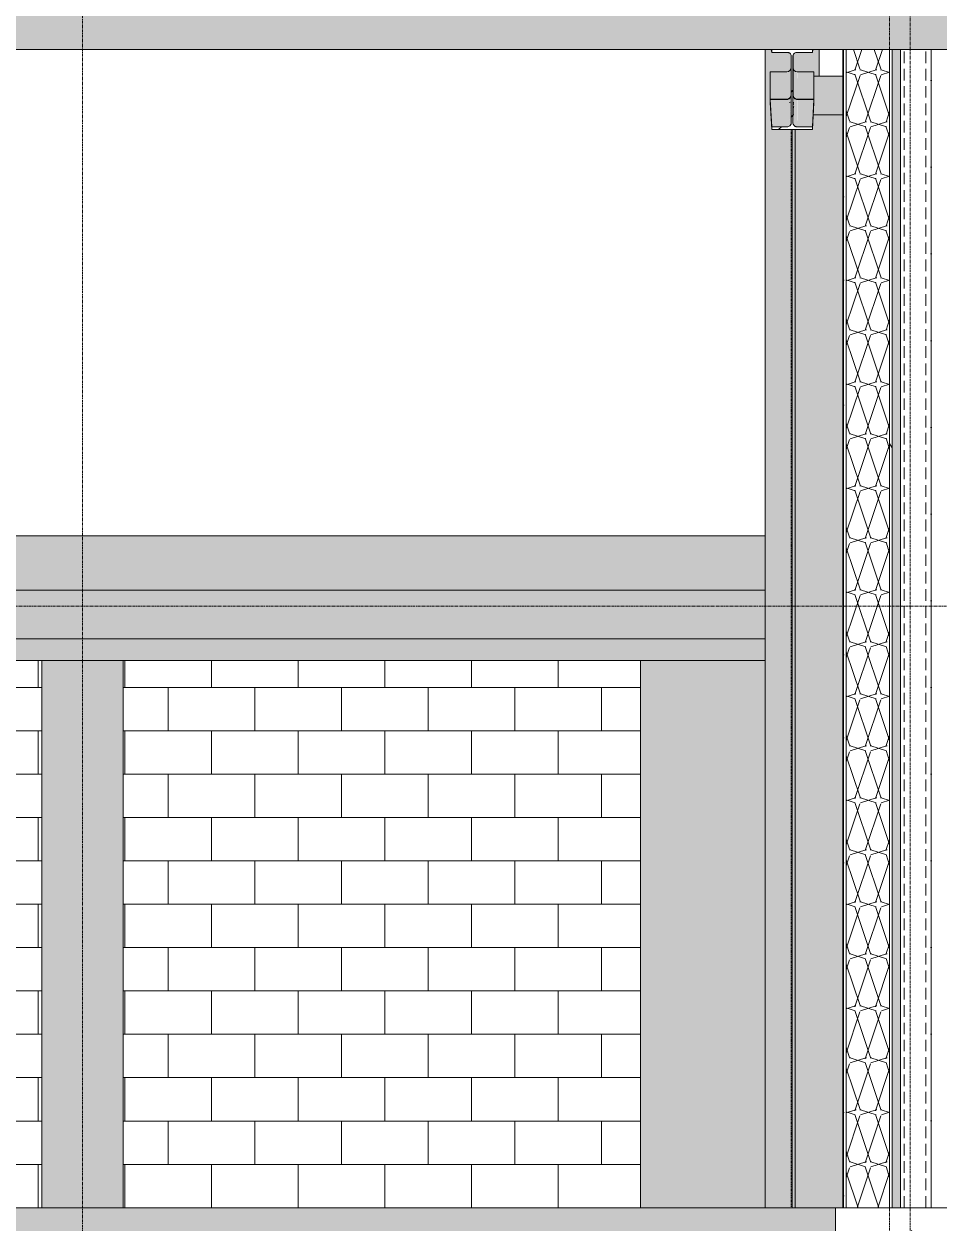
# Model space of a CAD drawing. Header units: inches. Extents: x 1352 to 6578, y -201 to 490.
# Drawn here: x 2866.4 to 3035.3, y -3 to 218.5 of the extents above; entities that cross this region are included whole.
import ezdxf

# ---------------------------------------------------------------- set-up
doc = ezdxf.new("R2010")
doc.units = ezdxf.units.IN
doc.header["$MEASUREMENT"] = 0
doc.linetypes.add('Grid Line 1_2_', pattern=[0.875, 0.5, -0.125, 0.125, -0.125])
doc.linetypes.add('Hidden 1_8_', pattern=[0.1875, 0.125, -0.0625])
for name, color, linetype, lineweight in [('A-FLOR-LEVL', 51, 'Continuous', 9), ('A-ROOF', 132, 'Continuous', 13), ('A-ROOF-PATT', 132, 'Continuous', 9), ('A-WALL', 113, 'Continuous', 13), ('A-WALL-PATT', 111, 'Continuous', 13), ('C-BLDG-PADS', 91, 'Continuous', 13), ('S-BEAM', 12, 'Continuous', 13), ('S-COLS', 52, 'Continuous', 13), ('S-GRID', 1, 'Continuous', 9)]:
    doc.layers.add(name, color=color, linetype=linetype, lineweight=lineweight)
pattern_1 = [(50, (2839.867, 132.76), (27.5427, -2.40992), [2.88, -31.68]), (355, (2839.867, 132.76), (-5.32784, 28.88427), [2.304, -25.344]), (100.451, (2842.163, 132.558), (22.2153, 26.47393), [2.448, -26.924]), (46.184, (2839.867, 140.44), (40.9819, -6.3564), [4.32, -47.52]), (96.636, (2843.283, 139.91), (35.8907, 37.4062), [3.671, -40.386]), (351.184, (2839.867, 140.44), (35.891, 37.4062), [3.456, -38.016]), (21, (2843.707, 138.52), (22.92104, -15.46073), [2.88, -31.68]), (326, (2843.707, 138.52), (9.34353, 27.84574), [2.304, -25.344]), (71.451, (2845.617, 137.23), (32.26477, 12.3844), [2.448, -26.924]), (37.5, (2839.867, 132.759), (0.466855, 12.78271), [1.267, -23.77, 1.267, -24.461, -25.44]), (37.5, (2839.867, 132.759), (0.466855, 12.78271), [-50.765, 1.267, -24.173]), (7.5, (2839.867, 132.759), (10.10159, 15.14509), [1.267, -13.402, 1.267, -23.194, -9.696]), (7.5, (2839.867, 132.759), (10.10159, 15.14509), [-39.13, 1.267, -8.429]), (327.5, (2831.304, 132.759), (20.49916, -0.86578), [1.267, -8.333, 1.267, -28.685, -39.744]), (327.5, (2831.304, 132.759), (20.49916, -0.86578), [-39.552, 1.267, -38.477]), (317.5, (2827.464, 132.759), (22.39478, 3.8443), [1.267, -11.213, 1.267, -18.624, -28.224]), (317.5, (2827.464, 132.759), (22.39478, 3.8443), [-32.371, 1.267, -26.957])]
pattern_2 = [(161.57, (2840.347, 133.239), (-3.8399538, -1.54e-05), [0, -27.322, 3.034, 0]), (18.43, (2839.387, 133.239), (-3.8399538, 1.54e-05), [0, -27.322, 3.034, 0]), (108.43, (2840.347, 133.239), (1.919622, -9.6005246), [9.106, -21.25]), (71.57, (2839.387, 133.239), (1.919622, 9.6005246), [9.106, -21.25])]
pattern_3 = [(0, (2839.867, 132.759), (30.72, 7.68), [1.267, -21.773, 1.267, -21.773, -122.88]), (0, (2839.867, 132.759), (30.72, 7.68), [-46.08, 1.267, -44.813, 1.267, -21.773, -53.76]), (0, (2839.867, 132.759), (30.72, 7.68), [-115.2, 1.267, -14.093, 1.267, -37.133]), (120, (2851.387, 136.599), (-22.01108, 22.7643), [1.267, -21.773, 1.267, -21.773, -122.88]), (120, (2851.387, 136.599), (-22.01108, 22.7643), [-46.08, 1.267, -44.813, 1.267, -21.773, -53.76]), (120, (2851.387, 136.599), (-22.01108, 22.7643), [-115.2, 1.267, -14.093, 1.267, -37.133]), (240, (2855.227, 151.959), (-8.70892, -30.4443), [1.267, -21.773, 1.267, -21.773, -122.88]), (240, (2855.227, 151.959), (-8.70892, -30.4443), [-46.08, 1.267, -44.813, 1.267, -21.773, -53.76]), (240, (2855.227, 151.959), (-8.70892, -30.4443), [-115.2, 1.267, -14.093, 1.267, -37.133])]

# ---------------------------------------------------------------- blocks, each defined once
blk = doc.blocks.new('Conc Beam - Conc Beam-1196117-BUILDING SECTION - EAST_WEST - LOOKING SOUTH')
at = {"layer": 'S-BEAM', "lineweight": 9}
h = blk.add_hatch(dxfattribs=at)
h.set_pattern_fill('FP_2', color=9, style=0, pattern_type=2)
h.set_pattern_definition(pattern_1)
h.paths.add_polyline_path([(3003.2, 105), (3003.2, 114), (2717.2, 114), (2717.2, 105), (2995.35, 105)], flags=0)
h.paths.add_polyline_path([(1946.2, 105), (2059.2, 105), (2059.2, 114), (1946.2, 114)], flags=0)
h.paths.add_polyline_path([(2069.2, 105), (2383.2, 105), (2383.2, 114), (2069.2, 114)], flags=0)
h.paths.add_polyline_path([(2707.2, 105), (2707.2, 114), (2393.2, 114), (2393.2, 105), (2702.7, 105)], flags=0)
h = blk.add_hatch(dxfattribs=at)
h.set_pattern_fill('FP_1', color=9, style=0, pattern_type=2)
h.set_pattern_definition([(15.684, (2839.867, 266.494), (27.54289, -0.567414), [1.923, -21.151]), (358.819, (2839.867, 266.494), (-5.32787, 6.80526), [2.296, -25.253]), (128.059, (2842.163, 266.446), (22.21534, 6.23736), [0.72, -7.923]), (13.796, (2839.867, 268.303), (40.98236, -1.49731), [3.08, -33.877]), (116.279, (2843.283, 268.178), (35.8904, 8.813), [0.958, -10.541]), (357.907, (2839.867, 268.303), (35.89081, 8.81309), [3.417, -37.592]), (5.168, (2843.707, 267.851), (22.92125, -3.642143), [2.7, -29.697]), (350.97, (2843.707, 267.851), (9.343534, 6.56083), [1.934, -21.275]), (35.075, (2845.617, 267.547), (32.26462, 2.91765), [0.951, -10.465]), (10.247, (2839.867, 266.494), (0.466623, 3.012051), [1.022, -19.163, 1.022, -19.721, -20.51]), (10.247, (2839.867, 266.494), (0.466623, 3.012051), [-40.927, 1.022, -19.488]), (1.777, (2839.867, 266.494), (10.102217, 3.567981), [1.257, -13.293, 1.257, -23.006, -9.618]), (1.777, (2839.867, 266.494), (10.102217, 3.567981), [-38.813, 1.257, -8.361]), (351.464, (2831.304, 266.494), (20.4988025, -0.203912), [1.081, -7.107, 1.081, -24.464, -33.895]), (351.464, (2831.304, 266.494), (20.4988025, -0.203912), [-33.731, 1.081, -32.814]), (347.818, (2827.464, 266.494), (22.394407, 0.90578), [0.956, -8.457, 0.956, -14.047, -21.288]), (347.818, (2827.464, 266.494), (22.394407, 0.90578), [-24.416, 0.956, -20.333])])
h.paths.add_polyline_path([(3003.2, 101), (3003.2, 105), (2717.2, 105), (2717.2, 101), (2995.35, 101)], flags=0)
h.paths.add_polyline_path([(1946.2, 101), (2059.2, 101), (2059.2, 105), (1946.2, 105)], flags=0)
h.paths.add_polyline_path([(2069.2, 101), (2383.2, 101), (2383.2, 105), (2069.2, 105)], flags=0)
h.paths.add_polyline_path([(2707.2, 101), (2707.2, 105), (2393.2, 105), (2393.2, 101), (2702.7, 101)], flags=0)
at = {"layer": 'S-BEAM', "color": 8, "lineweight": 9}
for p, q in [((2717.2, 114), (3003.2, 114)), ((3003.2, 105), (2717.2, 105)), ((3003.2, 101), (2717.2, 101))]:
    blk.add_line(p, q, dxfattribs=at)
blk = doc.blocks.new('W-Wide Flange - GIRDER - T_B_D_ - 2-V9-BUILDING SECTION - EAST_WEST - LOOKING SOUTH')
at = {"layer": 'S-BEAM', "lineweight": 9}
for points in [[(3009.17, 204.59), (3009.13, 209.62), (3008.83, 209.7), (3008.77, 209.72), (3008.56, 209.9), (3008.48, 210.02), (3008.4, 210.21), (3008.37, 210.42), (3008.4, 205.19), (3008.54, 204.92), (3008.68, 204.77), (3008.88, 204.66), (3009.13, 204.6)], [(3007.24, 204.59), (3007.24, 209.62), (3004.18, 209.62), (3004.18, 204.59), (3005.8, 204.59)], [(3007.24, 204.59), (3007.44, 204.62), (3007.73, 204.77), (3007.87, 204.92), (3007.93, 204.99), (3008.01, 205.19), (3008.04, 205.39), (3008.01, 210.21), (3007.84, 209.9), (3007.8, 209.85), (3007.64, 209.72), (3007.44, 209.64), (3007.24, 209.62), (3007.24, 204.62)], [(3011.03, 204.59), (3012.23, 204.59), (3012.23, 209.62), (3009.17, 209.62), (3009.17, 204.59), (3009.72, 204.59)]]:
    blk.add_hatch(color=254, dxfattribs=at).paths.add_polyline_path(points, flags=0)
h = blk.add_hatch(color=254, dxfattribs=at)
h.paths.add_polyline_path([(3008.37, 204.02), (3008.45, 204.02), (3008.39, 204.38), (3008.44, 204.34), (3008.5, 204.3), (3008.5, 204.67), (3008.53, 204.7), (3008.4, 205.09), (3008.46, 204.99), (3008.56, 204.82), (3008.72, 204.68), (3008.89, 204.59), (3009.13, 204.54), (3009.49, 204.54), (3012.23, 204.54), (3012.23, 204.59), (3008.96, 204.62), (3008.68, 204.77), (3008.52, 204.94), (3008.42, 205.14), (3008.4, 205.19), (3008.37, 205.18), (3008.37, 204.02)], flags=0)
h.paths.add_polyline_path([(3008.04, 204.02), (3008.01, 205.19), (3007.87, 204.92), (3007.72, 204.76), (3007.49, 204.64), (3007.29, 204.6), (3007.24, 204.59), (3004.18, 204.59), (3004.18, 204.54), (3007.44, 204.56), (3007.73, 204.71), (3007.88, 204.87), (3007.96, 205.01), (3007.99, 204.99), (3007.91, 204.77), (3007.92, 204.69), (3007.96, 204.65), (3007.9, 204.44), (3007.95, 204.45), (3007.99, 204.46), (3007.91, 204.19), (3007.84, 204.02), (3007.93, 204.09), (3007.94, 204.02), (3008.04, 204.02)], flags=0)
h.paths.add_polyline_path([(3007.93, 204.09), (3007.91, 204.13), (3008.01, 204.27), (3008.01, 204.22), (3007.95, 204.11)], flags=0)
h.paths.add_polyline_path([(3008.47, 204.09), (3008.5, 204.16), (3008.49, 204.22), (3008.42, 204.25), (3008.47, 204.11)], flags=0)
h.paths.add_polyline_path([(3008.49, 204.4), (3008.41, 204.51), (3008.46, 204.46), (3008.47, 204.43)], flags=0)
at = {"layer": 'S-BEAM', "color": 8, "lineweight": 9}
for p, q in [((3008.04, 212.61), (3008.04, 205.39)), ((3008.37, 205.39), (3008.37, 212.61)), ((3004.18, 209.62), (3007.24, 209.62)), ((3004.18, 209.62), (3004.18, 204.59)), ((3009.17, 209.62), (3012.23, 209.62)), ((3012.23, 204.59), (3012.23, 209.62)), ((3007.24, 204.59), (3004.18, 204.59)), ((3004.18, 204.59), (3004.18, 204.02)), ((3007.93, 204.02), (3008.04, 204.02)), ((3008.37, 204.02), (3008.42, 204.02)), ((3012.23, 204.59), (3009.17, 204.59)), ((3012.23, 204.02), (3012.23, 204.59))]:
    blk.add_line(p, q, dxfattribs=at)
for centre, major_axis, start_param, end_param in [((3007.24, 210.42), (0.8, 0), 4.712389, 6.283185), ((3009.17, 210.42), (-0.8, 0), 0, 1.570796), ((3007.24, 205.39), (0.8, 0), 4.712389, 6.283185), ((3009.17, 205.39), (0.8, 0), 3.141593, 4.712389)]:
    blk.add_ellipse(centre, major_axis=major_axis, ratio=0.999783, start_param=start_param, end_param=end_param, dxfattribs=at)
blk = doc.blocks.new('W-Wide Flange-Column - W10X49-V10-BUILDING SECTION - EAST_WEST - LOOKING SOUTH')
at = {"layer": 'S-COLS', "color": 8, "linetype": 'Hidden 1_8_', "lineweight": 9}
for p, q in [((3008.05, 201.99), (3008.05, 200.2)), ((3008.05, 198.97), (3008.05, 0))]:
    blk.add_line(p, q, dxfattribs=at)

msp = doc.modelspace()

# ---------------------------------------------------------------- hatches: boundary and pattern name
at = {"layer": 'A-ROOF'}
h = msp.add_hatch(color=8, dxfattribs=at)
h.paths.add_polyline_path([(2451.86324, 114), (2707.20325, 114), (2707.20325, 124), (2393.20325, 124), (2393.20325, 114), (2410.05637, 114)], flags=0)
h.paths.add_polyline_path([(1946.20325, 114), (2059.20325, 114), (2059.20325, 124), (1942.39075, 124), (1942.39075, 114)], flags=0)
h.paths.add_polyline_path([(3003.20325, 114), (3003.20325, 124), (2717.20325, 124), (2717.20325, 114), (2995.35262, 114)], flags=0)
h.paths.add_polyline_path([(2069.20325, 114), (2383.20325, 114), (2383.20325, 124), (2069.20325, 124)], flags=0)
at = {"layer": 'A-ROOF-PATT'}
h = msp.add_hatch(dxfattribs=at)
h.set_pattern_fill('FP_5', color=8, style=0, pattern_type=2)
h.set_pattern_definition(pattern_2)
h.paths.add_polyline_path([(3105.2563, 213.77444), (3105.45325, 213.77444), (3105.45325, 221.77617), (1585.45325, 221.77617), (1585.45325, 213.77444), (3074.20325, 213.77444)], flags=0)
at = {"layer": 'A-WALL', "lineweight": 9}
msp.add_hatch(color=254, dxfattribs=at).paths.add_polyline_path([(3026.70777, 0), (3028.20325, 0), (3028.20325, 213.77444), (3026.70325, 213.77444), (3026.70325, 0)], flags=0)
at = {"layer": 'A-WALL'}
msp.add_hatch(color=254, dxfattribs=at).paths.add_polyline_path([(2995.35262, 0), (3003.20325, 0), (3003.20325, 101), (2980.20325, 101), (2980.20325, 0)], flags=0)
at = {"layer": 'A-WALL-PATT', "lineweight": 9}
h = msp.add_hatch(dxfattribs=at)
h.set_pattern_fill('FP_10', color=8, style=0, pattern_type=2)
h.set_pattern_definition(pattern_3)
h.paths.add_polyline_path([(3018.20325, 0), (3018.20325, 213.77444), (3017.70325, 213.77444), (3017.70325, 0)], flags=0)
h = msp.add_hatch(dxfattribs=at)
h.set_pattern_fill('FP_5', color=8, style=0, pattern_type=2)
h.set_pattern_definition(pattern_2)
h.paths.add_polyline_path([(3026.20325, 0), (3026.20325, 213.77444), (3018.20325, 213.77444), (3018.20325, 0)], flags=0)
h = msp.add_hatch(dxfattribs=at)
h.set_pattern_fill('FP_10', color=8, style=0, pattern_type=2)
h.set_pattern_definition(pattern_3)
h.paths.add_polyline_path([(3026.70325, 0), (3026.70325, 213.77444), (3026.20325, 213.77444), (3026.20325, 0)], flags=0)
h = msp.add_hatch(dxfattribs=at)
h.set_pattern_fill('FP_13', color=9, style=0, pattern_type=2)
h.set_pattern_definition([(90, (3033.891, 0), (-16, 1e-15), [16, 0, 0, 0]), (90, (3027.891, 0), (-16, 1e-15), [16, 0, 0, 0]), (90, (3028.891, 0), (-16, 1e-15), [2.143, -13.857]), (90, (3022.891, 0), (-16, 1e-15), [16, 0, 0, 0]), (90, (3028.891, 3.214), (-16, 1e-15), [2.143, -13.857]), (90, (3028.891, 6.429), (-16, 1e-15), [2.143, -13.857]), (90, (3028.891, 9.643), (-16, 1e-15), [2.143, -13.857]), (90, (3028.891, 12.857), (-16, 1e-15), [2.143, -13.857]), (90, (3032.891, 0), (-16, 1e-15), [2.143, -13.857]), (90, (3032.891, 3.214), (-16, 1e-15), [2.143, -13.857]), (90, (3032.891, 6.429), (-16, 1e-15), [2.143, -13.857]), (90, (3032.891, 9.643), (-16, 1e-15), [2.143, -13.857]), (90, (3032.891, 12.857), (-16, 1e-15), [2.143, -13.857])])
h.paths.add_polyline_path([(3028.20325, 0), (3074.20325, 0), (3074.20325, 213.77444), (3028.20325, 213.77444), (3028.20325, 1.97998)], flags=0)
h = msp.add_hatch(dxfattribs=at)
h.set_pattern_fill('FP_7', color=9, style=0, pattern_type=2)
h.set_pattern_definition([(0, (3205.016, 0), (0, 8), []), (90, (3205.016, 0), (-8, 8), [8, -8])])
h.paths.add_polyline_path([(3016.20319, -6.00628), (3016.17187, -6), (3005.80434, -6.00628)], flags=0)
h.paths.add_polyline_path([(2735.53637, 0), (2765.20325, 0), (2765.20325, 101), (2728.70325, 101), (2728.70325, 0)], flags=0)
h.paths.add_polyline_path([(1950.18074, 0), (2059.20325, 0), (2059.20325, 101), (1949.89075, 101), (1949.89075, 0)], flags=0)
h.paths.add_polyline_path([(2953.54574, 0), (2980.20325, 0), (2980.20325, 101), (2884.70325, 101), (2884.70325, 0)], flags=0)
h.paths.add_polyline_path([(2788.20325, 0), (2869.70325, 0), (2869.70325, 101), (2788.20325, 101), (2788.20325, 100.65548)], flags=0)
h.paths.add_polyline_path([(2707.20325, 0), (2707.20325, 101), (2573.20325, 101), (2573.20325, 0), (2702.70449, 0)], flags=0)
h.paths.add_polyline_path([(2117.40824, 0), (2120.20325, 0), (2120.20325, 101), (2104.70325, 101), (2104.70325, 0)], flags=0)
h.paths.add_polyline_path([(2550.20325, 0), (2550.20325, 101), (2416.70325, 101), (2416.70325, 0), (2451.86324, 0)], flags=0)
h.paths.add_polyline_path([(2143.20325, 0), (2245.70325, 0), (2245.70325, 101), (2143.20325, 101), (2143.20325, 100.65548)], flags=0)
h.paths.add_polyline_path([(2260.70325, 0), (2335.20325, 0), (2335.20325, 101), (2260.70325, 101), (2260.70325, 100.65548)], flags=0)
h.paths.add_polyline_path([(2358.20325, 0), (2383.20325, 0), (2383.20325, 101), (2358.20325, 101), (2358.20325, 100.65548)], flags=0)
h.paths.add_polyline_path([(2393.20325, 0), (2401.70325, 0), (2401.70325, 101), (2393.20325, 101), (2393.20325, 44.26948)], flags=0)
h.paths.add_polyline_path([(2069.20325, 0), (2089.70325, 0), (2089.70325, 101), (2069.20325, 101), (2069.20325, 44.26948)], flags=0)
at = {"layer": 'C-BLDG-PADS', "lineweight": 9}
h = msp.add_hatch(dxfattribs=at)
h.set_pattern_fill('FP_2', style=0, pattern_type=2)
h.set_pattern_definition(pattern_1)
h.paths.add_polyline_path([(2117.40824, -6), (3016.20325, -6), (3016.20325, 0), (1587.20325, 0), (1587.20325, -6), (2075.60137, -6)], flags=0)
h = msp.add_hatch(dxfattribs=at)
h.set_pattern_fill('FP_2', style=0, pattern_type=2)
h.set_pattern_definition(pattern_1)
h.paths.add_polyline_path([(3105.45325, -6), (3212.45325, -6), (3212.45325, 0), (3016.20325, 0), (3016.20325, -6), (3074.20325, -6)], flags=0)
at = {"layer": 'S-BEAM'}
for points in [[(3004.43315, 213.22333), (3004.42874, 213.77444), (3004.3755, 213.73443), (3004.43313, 213.22355)], [(3011.97336, 213.22333), (3012.03552, 213.77444), (3011.97338, 213.73443), (3011.97338, 213.42748)], [(3007.11076, 199.48525), (3007.29075, 199.50436), (3007.23575, 204.53526), (3004.17825, 204.53526), (3004.4338, 199.48525), (3005.80434, 199.48525)], [(3011.97271, 199.48525), (3012.22825, 204.53526), (3009.17075, 204.53526), (3009.13022, 199.48525), (3011.0302, 199.48525)], [(3004.43382, 198.97406), (3004.4338, 199.48525), (3004.4338, 198.97453)]]:
    msp.add_hatch(color=9, dxfattribs=at).paths.add_polyline_path(points, flags=0)
at = {"layer": 'S-BEAM', "lineweight": 9}
h = msp.add_hatch(dxfattribs=at)
h.set_pattern_fill('FP_14', color=8, style=0, pattern_type=2)
h.set_pattern_definition([(45, (2839.867, 132.759), (-9.5035, 9.5035), []), (45, (2839.867, 147.159), (-9.5035, 9.5035), [])])
h.paths.add_polyline_path([(3004.43382, 198.97406), (3011.97268, 198.97406), (3011.97271, 199.48525), (3008.87538, 199.5291), (3008.64029, 199.65177), (3008.429, 199.91709), (3008.35365, 200.2477), (3008.37281, 212.63085), (3008.52001, 212.93646), (3008.78516, 213.1479), (3009.11569, 213.22333), (3011.97336, 213.22333), (3011.97338, 213.73443), (3004.43313, 213.73443), (3004.43315, 213.22333), (3007.52592, 213.18129), (3007.76606, 213.05694), (3007.97742, 212.79173), (3008.05282, 212.46118), (3008.03375, 200.07802), (3007.88663, 199.77231), (3007.62152, 199.56075), (3007.29095, 199.48525), (3004.4338, 199.48525), (3004.43381, 199.33098)], flags=0)
at = {"layer": 'S-BEAM'}
h = msp.add_hatch(color=9, dxfattribs=at)
h.paths.add_polyline_path([(3007.93594, 200.55607), (3008.02386, 200.71116), (3007.97992, 200.66573), (3007.94003, 200.56627)], flags=0)
h.paths.add_polyline_path([(3007.85379, 201.33443), (3007.89142, 201.31526), (3007.85243, 201.3313)], flags=0)
h.paths.add_polyline_path([(3007.81645, 201.81147), (3007.84493, 201.77711), (3007.77713, 201.68766)], flags=0)
h.paths.add_polyline_path([(3007.8103, 203.99353), (3007.7313, 203.88528), (3007.70997, 203.91474), (3007.76363, 203.98585)], flags=0)
h.paths.add_polyline_path([(3007.29095, 199.48525), (3007.6217, 199.56086), (3007.88663, 199.77254), (3008.02157, 200.2477), (3007.97992, 200.27991), (3007.8968, 200.2193), (3007.92768, 200.40224), (3007.98104, 200.72128), (3007.96601, 200.88961), (3007.93458, 200.9274), (3007.90641, 200.95789), (3007.78292, 200.88271), (3007.8089, 200.9882), (3007.8911, 201.024), (3008.01205, 201.34697), (3007.9622, 201.47609), (3007.93239, 201.4919), (3007.90641, 201.55734), (3007.90641, 201.63882), (3007.93578, 201.74546), (3007.94859, 202.21266), (3007.89787, 202.20441), (3007.86146, 202.2281), (3007.90641, 202.35174), (3007.9622, 202.41244), (3007.95337, 202.52036), (3007.8883, 202.49359), (3007.85268, 202.50978), (3007.85411, 202.56723), (3007.97016, 202.84114), (3007.94853, 202.84114), (3007.92718, 202.88963), (3008.00734, 203.32049), (3007.96562, 203.32049), (3007.91833, 203.32049), (3007.93966, 203.45828), (3007.93297, 203.57619), (3007.78403, 203.48021), (3007.98657, 203.78313), (3007.93783, 203.87987), (3007.90678, 203.90698), (3007.85309, 203.85455), (3007.83052, 203.87987), (3007.92679, 204.02436), (3007.90594, 204.06864), (3007.82415, 204.02781), (3007.90598, 204.30088), (3007.86733, 204.33046), (3007.92475, 204.49183), (3007.9653, 204.67281), (3007.90801, 204.67281), (3007.87903, 204.70178), (3007.99099, 205.02019), (3007.95317, 204.99454), (3007.847, 204.82889), (3007.69005, 204.68407), (3007.52034, 204.59463), (3007.29095, 204.54253), (3007.23575, 204.53526), (3007.29075, 199.50436)], flags=0)
h.paths.add_polyline_path([(3007.69517, 199.72126), (3007.69506, 199.72126), (3007.69506, 199.77226)], flags=0)
h.paths.add_polyline_path([(3007.66008, 199.86095), (3007.78076, 200.00041), (3007.69506, 199.897)], flags=0)
h.paths.add_polyline_path([(3007.61946, 200.34174), (3007.68894, 200.42989), (3007.68894, 200.3863), (3007.63541, 200.35197)], flags=0)
h.paths.add_polyline_path([(3007.74511, 200.42232), (3007.91607, 200.71116), (3007.76732, 200.44914)], flags=0)
h.paths.add_polyline_path([(3007.73812, 201.81504), (3007.84493, 201.92487), (3007.82293, 201.89279), (3007.74505, 201.82139)], flags=0)
h.paths.add_polyline_path([(3007.9062, 202.21371), (3007.8883, 202.26981), (3007.89787, 202.2159)], flags=0)
h.paths.add_polyline_path([(3007.94489, 202.56723), (3008.00664, 202.60591), (3007.96663, 202.62336), (3007.95964, 202.60532)], flags=0)
h.paths.add_polyline_path([(3007.70632, 203.12401), (3007.76363, 203.23169), (3007.75686, 203.18601), (3007.71987, 203.14063)], flags=0)
h.paths.add_polyline_path([(3007.60019, 203.14063), (3007.70632, 203.21779), (3007.69098, 203.18934), (3007.60703, 203.14429)], flags=0)
h.paths.add_polyline_path([(3007.70497, 203.47286), (3007.81767, 203.61805), (3007.75686, 203.53137), (3007.72041, 203.49027)], flags=0)
h.paths.add_polyline_path([(3007.93297, 204.08987), (3008.01204, 204.26642), (3007.97989, 204.26642), (3007.90594, 204.11556)], flags=0)
h.paths.add_polyline_path([(3007.95763, 204.26733), (3008.01218, 204.33228), (3007.97594, 204.33228)], flags=0)
h = msp.add_hatch(color=9, dxfattribs=at)
h.paths.add_polyline_path([(3008.45152, 204.55807), (3008.56614, 204.43414), (3008.48512, 204.5043), (3008.46811, 204.53153)], flags=0)
h.paths.add_polyline_path([(3008.48512, 204.39987), (3008.44121, 204.41688), (3008.47354, 204.41161)], flags=0)
h.paths.add_polyline_path([(3008.57917, 203.43755), (3008.48408, 203.58797), (3008.52586, 203.47983), (3008.57549, 203.44047)], flags=0)
h.paths.add_polyline_path([(3008.42239, 201.24726), (3008.50107, 201.17657), (3008.45866, 201.17657)], flags=0)
h.paths.add_polyline_path([(3009.11555, 199.48525), (3009.12708, 204.54101), (3008.82035, 204.62188), (3008.68317, 204.70961), (3008.53138, 204.86554), (3008.41718, 205.08182), (3008.42401, 204.96779), (3008.4981, 204.76953), (3008.48772, 204.68949), (3008.44121, 204.67281), (3008.40861, 204.59463), (3008.41782, 204.46807), (3008.50239, 204.19768), (3008.45544, 204.19768), (3008.39769, 204.33938), (3008.43103, 204.08987), (3008.50632, 203.94543), (3008.53221, 203.85), (3008.56415, 203.62545), (3008.55342, 203.5752), (3008.55342, 203.53033), (3008.57549, 203.36038), (3008.4791, 203.44321), (3008.41918, 203.45884), (3008.48876, 203.22686), (3008.67659, 203.03734), (3008.51809, 203.09803), (3008.55604, 202.93796), (3008.5115, 202.93963), (3008.46483, 202.94597), (3008.46768, 202.80025), (3008.51934, 202.5252), (3008.46768, 202.25571), (3008.4251, 202.31136), (3008.51422, 201.88695), (3008.50011, 201.85405), (3008.56278, 201.66113), (3008.48995, 201.70416), (3008.48798, 201.5121), (3008.41718, 201.58754), (3008.44652, 201.43235), (3008.41718, 201.39918), (3008.39497, 201.43235), (3008.43838, 200.88988), (3008.44017, 200.85634), (3008.52284, 200.69284), (3008.55025, 200.68926), (3008.55025, 200.58036), (3008.50226, 200.63749), (3008.4358, 200.68543), (3008.49416, 200.33134), (3008.429, 200.35584), (3008.55025, 200.04815), (3008.38116, 200.29205), (3008.429, 200.04795), (3008.47141, 199.99442), (3008.50967, 199.80133), (3008.57731, 199.71484), (3008.78508, 199.56075), (3009.00194, 199.49807)], flags=0)
h.paths.add_polyline_path([(3008.72121, 200.45498), (3008.66563, 200.55617), (3008.67678, 200.55496)], flags=0)
h.paths.add_polyline_path([(3008.6984, 200.71124), (3008.64029, 200.7792), (3008.6967, 200.77667), (3008.69778, 200.73517)], flags=0)
h.paths.add_polyline_path([(3008.47575, 203.79527), (3008.50751, 203.85437), (3008.46405, 203.85392), (3008.47354, 203.80637)], flags=0)
at = {"layer": 'S-COLS'}
h = msp.add_hatch(color=9, dxfattribs=at)
h.paths.add_polyline_path([(3005.80434, 0), (3008.22279, 0), (3008.22279, 198.97406), (3004.4338, 198.97453), (3004.17786, 204.59463), (3004.17825, 209.61539), (3007.44281, 209.64264), (3007.63575, 209.72255), (3007.84266, 209.90336), (3007.92857, 210.0153), (3008.00849, 210.20821), (3008.03575, 210.41522), (3008.03367, 212.63085), (3007.88646, 212.93646), (3007.62126, 213.1479), (3007.29081, 213.22333), (3004.43313, 213.22355), (3004.37098, 213.77444), (3003.20325, 213.77444), (3003.20325, 0)], flags=0)
h.paths.add_polyline_path([(3007.95337, 202.374), (3007.8883, 202.31625), (3007.93694, 202.34769)], flags=0)
h.paths.add_polyline_path([(3007.85122, 201.91872), (3007.79736, 201.91872), (3007.82293, 201.89279), (3007.84493, 201.91296)], flags=0)
h.paths.add_polyline_path([(3007.81645, 201.81147), (3007.85122, 201.78541), (3007.84493, 201.81147)], flags=0)
h.paths.add_polyline_path([(3007.9622, 202.04187), (3007.83116, 201.85684), (3007.90641, 201.95367), (3007.94859, 202.02035)], flags=0)
h.paths.add_polyline_path([(3007.85379, 201.33443), (3007.89142, 201.31526), (3007.85988, 201.33406)], flags=0)
h.paths.add_polyline_path([(3007.91942, 200.88082), (3007.78287, 200.68999), (3007.88409, 200.8277), (3007.91052, 200.86744)], flags=0)
h.paths.add_polyline_path([(3007.93553, 199.91684), (3007.97739, 199.93687), (3008.02122, 200.04219), (3008.05282, 200.25918), (3007.99818, 204.01975), (3007.90678, 203.60829), (3007.75649, 203.44583), (3007.76363, 203.39511), (3007.96047, 203.57157), (3007.98657, 203.47019), (3007.94147, 203.26877), (3008.01914, 203.42244), (3007.90641, 202.8171), (3007.9617, 202.86671), (3007.96663, 202.78992), (3007.91332, 202.64137), (3007.81181, 202.49688), (3007.86884, 202.50963), (3007.94489, 202.56723), (3007.99805, 202.59211), (3007.99776, 202.56723), (3007.92288, 202.09062), (3007.971, 202.09062), (3007.94171, 201.68311), (3007.90641, 201.57162), (3007.95941, 201.58732), (3007.97467, 201.49089), (3007.99805, 201.30596), (3007.85988, 200.99922), (3007.80881, 200.98781), (3007.82066, 200.90028), (3007.95019, 201.00646), (3007.93458, 200.9274), (3007.96601, 200.88961), (3007.98214, 200.86744), (3007.96196, 200.65136), (3007.93594, 200.39278), (3007.90083, 200.21667), (3007.94683, 200.2193), (3008.02578, 200.36393), (3007.97739, 200.05184), (3007.93538, 199.93687)], flags=0)
h.paths.add_polyline_path([(3007.61946, 200.34174), (3007.68894, 200.42989), (3007.65064, 200.40224), (3007.63541, 200.37269)], flags=0)
h.paths.add_polyline_path([(3007.72305, 203.20655), (3007.65035, 203.20655), (3007.69098, 203.18934), (3007.71505, 203.20226)], flags=0)
h.paths.add_polyline_path([(3007.96801, 203.61265), (3007.93577, 203.63987), (3007.97497, 203.63987)], flags=0)
h.paths.add_polyline_path([(3007.90678, 203.80616), (3007.95353, 204.01975), (3007.924, 203.99479), (3007.85309, 203.85455), (3007.88764, 203.87987), (3007.91834, 203.84748)], flags=0)
h.paths.add_polyline_path([(3007.76363, 203.87987), (3007.76363, 203.98585), (3007.71666, 203.93537), (3007.7313, 203.88528)], flags=0)
h.paths.add_polyline_path([(3012.22864, 208.80476), (3013.20325, 208.80476), (3013.20325, 213.77444), (3012.03101, 213.73443), (3011.97336, 213.22333), (3008.88059, 213.18129), (3008.64049, 213.05694), (3008.4292, 212.79196), (3008.42912, 212.79173), (3008.37075, 212.61259), (3008.39801, 210.20821), (3008.56385, 209.90336), (3008.60507, 209.84965), (3008.87417, 209.67972), (3009.12708, 209.62114), (3009.47346, 209.61539), (3012.22864, 209.61539)], flags=0)
for color, points in [(9, [(3012.11346, 201.72078), (3016.95325, 201.72078), (3016.95325, 208.80476), (3012.22864, 208.80476), (3012.22825, 203.96039)]), (9, [(3017.12611, 201.72078), (3017.57825, 201.72078), (3017.55203, 208.80476), (3016.95325, 208.80476), (3016.95325, 201.72078), (3017.12024, 201.72078)]), (9, [(3009.47279, 0), (3016.95325, 0), (3016.95325, 201.72078), (3012.11346, 201.72078), (3011.94684, 198.97406), (3009.47279, 198.97406), (3009.47279, 1.97998)]), (9, [(3017.42549, 0), (3017.57825, 0), (3017.55203, 201.72078), (3016.95325, 201.72078), (3016.95325, 0), (3017.29896, 0)]), (9, [(3008.83781, 0), (3009.47279, 0), (3009.47043, 198.97406), (3008.78138, 198.97406), (3008.78138, 0)]), (254, [(2869.74477, 0), (2884.70325, 0), (2884.70325, 101), (2869.70325, 101), (2869.70325, 0)])]:
    msp.add_hatch(color=color, dxfattribs=at).paths.add_polyline_path(points, flags=0)
h = msp.add_hatch(color=9, dxfattribs=at)
h.paths.add_polyline_path([(3008.4838, 203.60419), (3008.41718, 203.70157), (3008.43642, 203.73569), (3008.4791, 203.61722)], flags=0)
h.paths.add_polyline_path([(3008.57917, 203.43755), (3008.48539, 203.51192), (3008.50218, 203.57207), (3008.57722, 203.44095)], flags=0)
h.paths.add_polyline_path([(3008.3586, 201.72078), (3008.51015, 201.75694), (3008.50775, 202.20333), (3008.50883, 202.21288), (3008.48682, 202.92572), (3008.48682, 202.98739), (3008.55503, 202.95118), (3008.51809, 203.09803), (3008.5479, 203.12528), (3008.6429, 203.09803), (3008.43519, 203.38011), (3008.41718, 203.54724), (3008.57549, 203.36038), (3008.55342, 203.53033), (3008.59369, 203.54849), (3008.57917, 203.60525), (3008.55684, 203.66073), (3008.53838, 203.79527), (3008.45072, 204.01975), (3008.36633, 204.01975), (3008.36242, 202.85511)], flags=0)
h.paths.add_polyline_path([(3008.47575, 203.79527), (3008.50751, 203.85437), (3008.53167, 203.81873), (3008.4838, 203.79865)], flags=0)
h = msp.add_hatch(color=9, dxfattribs=at)
h.paths.add_polyline_path([(3008.78138, 0), (3008.78138, 198.97406), (3008.22279, 198.97406), (3008.22279, 0)], flags=0)
h.paths.add_polyline_path([(3008.47454, 200.54971), (3008.3852, 200.71097), (3008.429, 200.66012), (3008.45788, 200.59011)], flags=0)
h.paths.add_polyline_path([(3008.59771, 200.56349), (3008.72121, 200.45498), (3008.64029, 200.5589), (3008.61697, 200.56141)], flags=0)
h.paths.add_polyline_path([(3008.5197, 199.77254), (3008.38116, 200.29205), (3008.429, 200.21528), (3008.52562, 200.06155), (3008.49392, 200.15675), (3008.45508, 200.39677), (3008.47454, 200.41842), (3008.42615, 200.7192), (3008.46676, 200.7192), (3008.55025, 200.58036), (3008.58766, 200.59011), (3008.50226, 200.69553), (3008.48833, 200.7192), (3008.43838, 200.88988), (3008.48047, 200.90734), (3008.44472, 201.13178), (3008.42745, 201.38384), (3008.44652, 201.43235), (3008.42745, 201.61144), (3008.49419, 201.5121), (3008.53488, 201.66113), (3008.41196, 201.72078), (3008.3586, 201.72078), (3008.38586, 200.04058), (3008.50163, 199.80133)], flags=0)
h.paths.add_polyline_path([(3008.6984, 200.71124), (3008.67157, 200.78082), (3008.64029, 200.7467), (3008.69656, 200.71236)], flags=0)
h.paths.add_polyline_path([(3008.71126, 201.37269), (3008.6841, 201.45834), (3008.6841, 201.40823), (3008.69511, 201.39381)], flags=0)

# ---------------------------------------------------------------- linework, layer by layer
at = {"layer": 'A-FLOR-LEVL', "linetype": 'Grid Line 1_2_'}
for p, q in [((1351.78416, 111), (4220.88543, 111)), ((1351.78416, 0), (4220.88543, 0))]:
    msp.add_line(p, q, dxfattribs=at)
at = {"layer": 'A-ROOF', "lineweight": 9}
msp.add_line((1585.45325, 213.77444), (3105.45325, 213.77444), dxfattribs=at)
at = {"layer": 'A-ROOF', "color": 8, "lineweight": 9}
msp.add_line((3003.20325, 114), (2717.20325, 114), dxfattribs=at)
at = {"layer": 'A-WALL', "lineweight": 9}
for p, q in [((3017.57825, 213.77444), (3017.57825, 0)), ((3017.70325, 0), (3017.70325, 213.77444)), ((3018.20325, 0), (3018.20325, 213.77444)), ((3026.20325, 0), (3026.20325, 213.77444)), ((3026.70325, 0), (3026.70325, 213.77444)), ((3028.20325, 0), (3028.20325, 213.77444))]:
    msp.add_line(p, q, dxfattribs=at)
at = {"layer": 'A-WALL', "color": 8, "lineweight": 9}
for p, q in [((2717.20325, 124), (3003.20325, 124)), ((2980.20325, 101), (2980.20325, 0))]:
    msp.add_line(p, q, dxfattribs=at)
at = {"layer": 'C-BLDG-PADS', "lineweight": 9}
for p, q in [((3212.45325, 0), (1448.49824, 0)), ((3016.20325, 0), (3016.20325, -6))]:
    msp.add_line(p, q, dxfattribs=at)
at = {"layer": 'S-BEAM', "color": 8, "lineweight": 9}
for p, q in [((3004.43315, 213.22333), (3004.37098, 213.77444)), ((3008.03575, 205.33509), (3008.03575, 212.61276)), ((3008.37075, 212.61259), (3008.37075, 205.33509)), ((3011.97336, 213.22333), (3012.03552, 213.77444)), ((3004.4338, 199.48525), (3004.17825, 204.53526)), ((3004.17825, 203.96039), (3004.17825, 204.53526)), ((3004.17825, 204.53526), (3007.23575, 204.53526)), ((3004.43382, 198.97406), (3004.17825, 203.96039)), ((3007.79669, 203.96039), (3007.72477, 203.96039)), ((3007.97176, 203.96039), (3007.89602, 203.96039)), ((3008.04038, 203.96039), (3007.9912, 203.96039)), ((3008.49401, 203.96039), (3008.36613, 203.96039)), ((3009.17075, 204.53526), (3012.22825, 204.53526)), ((3011.97268, 198.97406), (3012.22825, 203.96039)), ((3012.22825, 204.53526), (3011.97271, 199.48525)), ((3012.22825, 204.53526), (3012.22825, 203.96039))]:
    msp.add_line(p, q, dxfattribs=at)
at = {"layer": 'S-BEAM', "lineweight": 9}
for p, q in [((3011.97338, 213.73443), (3004.43313, 213.73443)), ((3004.43313, 213.73443), (3004.43315, 213.22333)), ((3004.43315, 213.22333), (3007.29081, 213.22333)), ((3009.11569, 213.22333), (3011.97336, 213.22333)), ((3011.97336, 213.22333), (3011.97338, 213.73443)), ((3008.05282, 212.46118), (3008.05286, 200.2477)), ((3008.35365, 200.2477), (3008.35369, 212.46118)), ((3007.29095, 199.48525), (3004.4338, 199.48525)), ((3004.4338, 199.48525), (3004.43382, 198.97406)), ((3011.97271, 199.48525), (3009.11555, 199.48525)), ((3011.97268, 198.97406), (3011.97271, 199.48525)), ((3004.43382, 198.97406), (3011.97268, 198.97406))]:
    msp.add_line(p, q, dxfattribs=at)
at = {"layer": 'S-BEAM', "color": 8, "lineweight": 9}
for centre, start_param, end_param in [((3007.23575, 205.33509), 1.570796327, 3.141592654), ((3009.17075, 205.33509), 0, 1.570796327)]:
    msp.add_ellipse(centre, major_axis=(-0.8, 0), ratio=0.999783057, start_param=start_param, end_param=end_param, dxfattribs=at)
at = {"layer": 'S-BEAM', "lineweight": 9}
for points in [[(3007.29081, 213.22333), (3007.34879, 213.22317), (3007.46148, 213.21054), (3007.62449, 213.15356), (3007.77003, 213.06193), (3007.91201, 212.92008), (3008.02384, 212.71687), (3008.05259, 212.54803), (3008.05282, 212.46118)], [(3008.35369, 212.46118), (3008.35385, 212.51916), (3008.36648, 212.63185), (3008.42343, 212.79487), (3008.51501, 212.94044), (3008.65682, 213.08245), (3008.86001, 213.19434), (3009.02885, 213.2231), (3009.11569, 213.22333)], [(3008.05286, 200.2477), (3008.05269, 200.18972), (3008.04008, 200.07702), (3007.98317, 199.91396), (3007.89162, 199.76834), (3007.74985, 199.62625), (3007.54667, 199.51427), (3007.37781, 199.48548), (3007.29095, 199.48525)], [(3009.11555, 199.48525), (3009.05756, 199.48541), (3008.94487, 199.49805), (3008.78184, 199.55508), (3008.63631, 199.64678), (3008.49438, 199.78871), (3008.38261, 199.99199), (3008.35388, 200.16085), (3008.35365, 200.2477)]]:
    msp.add_open_spline(points, degree=3, knots=[0, 0, 0, 0, 0.142857143, 0.285714286, 0.428571429, 0.571428571, 0.785714286, 1, 1, 1, 1], dxfattribs=at)
at = {"layer": 'S-COLS', "color": 8, "lineweight": 9}
for p, q in [((3003.20325, 213.77444), (3003.20325, 0)), ((3013.20325, 208.80476), (3013.20325, 213.77444)), ((3012.22864, 208.80476), (3016.95325, 208.80476)), ((3016.95325, 208.80476), (3017.55203, 208.80476)), ((3008.35366, 201.72078), (3008.53001, 201.72078)), ((3012.08583, 201.72078), (3016.95325, 201.72078)), ((3016.95325, 201.72078), (3017.55203, 201.72078)), ((3008.22279, 0), (3008.22279, 198.97406)), ((3008.78138, 0), (3008.78138, 198.97406)), ((2869.70325, 101), (2869.70325, 0)), ((2884.70325, 0), (2884.70325, 101))]:
    msp.add_line(p, q, dxfattribs=at)
at = {"layer": 'S-GRID', "linetype": 'Grid Line 1_2_'}
for p, q in [((3026.20325, -96), (3026.20325, 396)), ((3030.01575, -96), (3030.01575, 396)), ((2877.20325, -92), (2877.20325, 300))]:
    msp.add_line(p, q, dxfattribs=at)

# ---------------------------------------------------------------- block references
at = {"layer": 'S-BEAM', "color": 8, "lineweight": 9}
for name in ['W-Wide Flange - GIRDER - T_B_D_ - 2-V9-BUILDING SECTION - EAST_WEST - LOOKING SOUTH', 'Conc Beam - Conc Beam-1196117-BUILDING SECTION - EAST_WEST - LOOKING SOUTH']:
    msp.add_blockref(name, (0, 0), dxfattribs=at)
at = {"layer": 'S-COLS', "color": 8, "linetype": 'Hidden 1_8_', "lineweight": 9}
msp.add_blockref('W-Wide Flange-Column - W10X49-V10-BUILDING SECTION - EAST_WEST - LOOKING SOUTH', (0, 0), dxfattribs=at)

doc.saveas('drawing.dxf')
